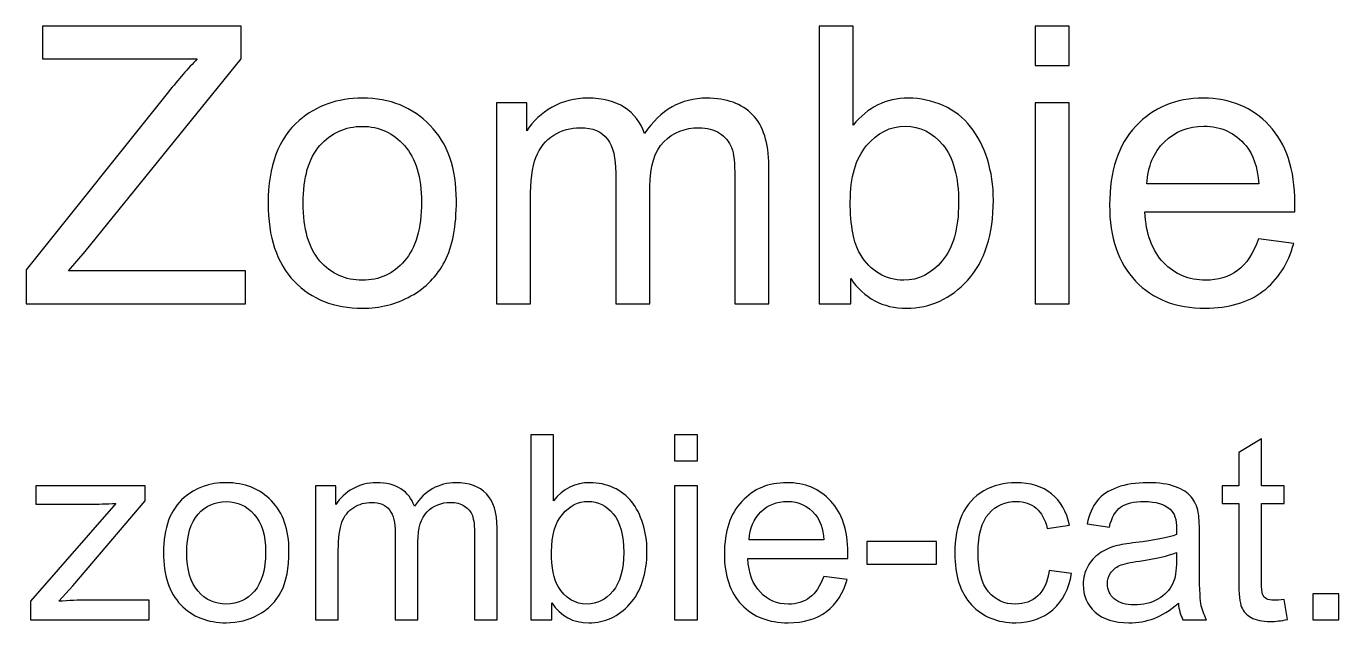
# Model space of a CAD drawing. Header units: inches. Extents: x -11.8 to 6.8, y 1.6 to 9.
# Drawn here: x 3.16 to 4.853, y 6.625 to 7.394 of the extents above; entities that cross this region are included whole.
import ezdxf

# ---------------------------------------------------------------- set-up
doc = ezdxf.new("R2010")
doc.units = ezdxf.units.IN
doc.header["$MEASUREMENT"] = 0
doc.layers.add('Layer 1', color=7, linetype='Continuous')

msp = doc.modelspace()

# ---------------------------------------------------------------- linework, layer by layer
at = {"layer": 'Layer 1', "color": 250}
for points, knots in [([(3.1596, 7.0363), (3.1596, 7.0363), (3.1596, 7.0802), (3.1596, 7.0802), (3.1596, 7.0802), (3.1596, 7.0802), (3.343, 7.3095), (3.343, 7.3095), (3.343, 7.3095), (3.356, 7.3258), (3.3684, 7.34), (3.3801, 7.352), (3.3801, 7.352), (3.3801, 7.352), (3.1804, 7.352), (3.1804, 7.352), (3.1804, 7.352), (3.1804, 7.352), (3.1804, 7.3942), (3.1804, 7.3942), (3.1804, 7.3942), (3.1804, 7.3942), (3.4367, 7.3942), (3.4367, 7.3942), (3.4367, 7.3942), (3.4367, 7.3942), (3.4367, 7.352), (3.4367, 7.352), (3.4367, 7.352), (3.4367, 7.352), (3.2358, 7.1037), (3.2358, 7.1037), (3.2358, 7.1037), (3.2358, 7.1037), (3.214, 7.0786), (3.214, 7.0786), (3.214, 7.0786), (3.214, 7.0786), (3.4426, 7.0786), (3.4426, 7.0786), (3.4426, 7.0786), (3.4426, 7.0786), (3.4426, 7.0363), (3.4426, 7.0363), (3.4426, 7.0363), (3.4426, 7.0363), (3.1596, 7.0363), (3.1596, 7.0363)], [0, 0, 0, 0, 0.076923, 0.076923, 0.076923, 0.076923, 0.153846, 0.153846, 0.153846, 0.153846, 0.230769, 0.230769, 0.230769, 0.230769, 0.307692, 0.307692, 0.307692, 0.307692, 0.384615, 0.384615, 0.384615, 0.384615, 0.461538, 0.461538, 0.461538, 0.461538, 0.538462, 0.538462, 0.538462, 0.538462, 0.615385, 0.615385, 0.615385, 0.615385, 0.692308, 0.692308, 0.692308, 0.692308, 0.769231, 0.769231, 0.769231, 0.769231, 0.846154, 0.846154, 0.846154, 0.846154, 1, 1, 1, 1]), ([(4.2231, 7.0363), (4.2231, 7.0363), (4.1824, 7.0363), (4.1824, 7.0363), (4.1824, 7.0363), (4.1824, 7.0363), (4.1824, 7.3942), (4.1824, 7.3942), (4.1824, 7.3942), (4.1824, 7.3942), (4.2263, 7.3942), (4.2263, 7.3942), (4.2263, 7.3942), (4.2263, 7.3942), (4.2263, 7.2666), (4.2263, 7.2666), (4.2263, 7.2666), (4.2449, 7.2898), (4.2685, 7.3015), (4.2973, 7.3015), (4.2973, 7.3015), (4.3133, 7.3015), (4.3284, 7.2982), (4.3426, 7.2918), (4.3426, 7.2918), (4.3569, 7.2854), (4.3685, 7.2763), (4.3778, 7.2647), (4.3778, 7.2647), (4.387, 7.2531), (4.3942, 7.2391), (4.3994, 7.2226), (4.3994, 7.2226), (4.4046, 7.2062), (4.4072, 7.1886), (4.4072, 7.1699), (4.4072, 7.1699), (4.4072, 7.1254), (4.3962, 7.0911), (4.3742, 7.0668), (4.3742, 7.0668), (4.3523, 7.0426), (4.3259, 7.0305), (4.2951, 7.0305), (4.2951, 7.0305), (4.2645, 7.0305), (4.2405, 7.0432), (4.2231, 7.0688), (4.2231, 7.0688), (4.2231, 7.0688), (4.2231, 7.0363), (4.2231, 7.0363)], [0, 0, 0, 0, 0.071429, 0.071429, 0.071429, 0.071429, 0.142857, 0.142857, 0.142857, 0.142857, 0.214286, 0.214286, 0.214286, 0.214286, 0.285714, 0.285714, 0.285714, 0.285714, 0.357143, 0.357143, 0.357143, 0.357143, 0.428571, 0.428571, 0.428571, 0.428571, 0.5, 0.5, 0.5, 0.5, 0.571429, 0.571429, 0.571429, 0.571429, 0.642857, 0.642857, 0.642857, 0.642857, 0.714286, 0.714286, 0.714286, 0.714286, 0.785714, 0.785714, 0.785714, 0.785714, 0.857143, 0.857143, 0.857143, 0.857143, 1, 1, 1, 1]), ([(4.4609, 7.3437), (4.4609, 7.3437), (4.4609, 7.3942), (4.4609, 7.3942), (4.4609, 7.3942), (4.4609, 7.3942), (4.5049, 7.3942), (4.5049, 7.3942), (4.5049, 7.3942), (4.5049, 7.3942), (4.5049, 7.3437), (4.5049, 7.3437), (4.5049, 7.3437), (4.5049, 7.3437), (4.4609, 7.3437), (4.4609, 7.3437)], [0, 0, 0, 0, 0.2, 0.2, 0.2, 0.2, 0.4, 0.4, 0.4, 0.4, 0.6, 0.6, 0.6, 0.6, 1, 1, 1, 1]), ([(3.4716, 7.166), (3.4716, 7.214), (3.485, 7.2496), (3.5117, 7.2727), (3.5117, 7.2727), (3.534, 7.2918), (3.5611, 7.3015), (3.5932, 7.3015), (3.5932, 7.3015), (3.6289, 7.3015), (3.658, 7.2898), (3.6806, 7.2664), (3.6806, 7.2664), (3.7033, 7.2431), (3.7145, 7.2108), (3.7145, 7.1697), (3.7145, 7.1697), (3.7145, 7.1362), (3.7095, 7.11), (3.6995, 7.0909), (3.6995, 7.0909), (3.6895, 7.0717), (3.675, 7.0569), (3.6559, 7.0463), (3.6559, 7.0463), (3.6367, 7.0357), (3.6159, 7.0305), (3.5932, 7.0305), (3.5932, 7.0305), (3.557, 7.0305), (3.5276, 7.0421), (3.5052, 7.0654), (3.5052, 7.0654), (3.4828, 7.0887), (3.4716, 7.1222), (3.4716, 7.166)], [0, 0, 0, 0, 0.1, 0.1, 0.1, 0.1, 0.2, 0.2, 0.2, 0.2, 0.3, 0.3, 0.3, 0.3, 0.4, 0.4, 0.4, 0.4, 0.5, 0.5, 0.5, 0.5, 0.6, 0.6, 0.6, 0.6, 0.7, 0.7, 0.7, 0.7, 0.8, 0.8, 0.8, 0.8, 1, 1, 1, 1]), ([(3.7661, 7.0363), (3.7661, 7.0363), (3.7661, 7.2956), (3.7661, 7.2956), (3.7661, 7.2956), (3.7661, 7.2956), (3.8054, 7.2956), (3.8054, 7.2956), (3.8054, 7.2956), (3.8054, 7.2956), (3.8054, 7.2592), (3.8054, 7.2592), (3.8054, 7.2592), (3.8135, 7.2719), (3.8244, 7.2822), (3.8379, 7.2898), (3.8379, 7.2898), (3.8514, 7.2976), (3.8668, 7.3015), (3.884, 7.3015), (3.884, 7.3015), (3.9032, 7.3015), (3.919, 7.2975), (3.9312, 7.2895), (3.9312, 7.2895), (3.9435, 7.2815), (3.9522, 7.2704), (3.9572, 7.2561), (3.9572, 7.2561), (3.9778, 7.2863), (4.0045, 7.3015), (4.0373, 7.3015), (4.0373, 7.3015), (4.063, 7.3015), (4.0828, 7.2943), (4.0966, 7.2801), (4.0966, 7.2801), (4.1105, 7.2658), (4.1174, 7.2439), (4.1174, 7.2143), (4.1174, 7.2143), (4.1174, 7.2143), (4.1174, 7.0363), (4.1174, 7.0363), (4.1174, 7.0363), (4.1174, 7.0363), (4.0737, 7.0363), (4.0737, 7.0363), (4.0737, 7.0363), (4.0737, 7.0363), (4.0737, 7.1997), (4.0737, 7.1997), (4.0737, 7.1997), (4.0737, 7.2172), (4.0723, 7.2299), (4.0695, 7.2377), (4.0695, 7.2377), (4.0665, 7.2453), (4.0614, 7.2516), (4.054, 7.2563), (4.054, 7.2563), (4.0465, 7.261), (4.0376, 7.2634), (4.0275, 7.2634), (4.0275, 7.2634), (4.0093, 7.2634), (3.9942, 7.2573), (3.9821, 7.2452), (3.9821, 7.2452), (3.9701, 7.2331), (3.964, 7.2137), (3.964, 7.187), (3.964, 7.187), (3.964, 7.187), (3.964, 7.0363), (3.964, 7.0363), (3.964, 7.0363), (3.964, 7.0363), (3.9201, 7.0363), (3.9201, 7.0363), (3.9201, 7.0363), (3.9201, 7.0363), (3.9201, 7.2047), (3.9201, 7.2047), (3.9201, 7.2047), (3.9201, 7.2243), (3.9165, 7.239), (3.9094, 7.2487), (3.9094, 7.2487), (3.9022, 7.2585), (3.8905, 7.2634), (3.8742, 7.2634), (3.8742, 7.2634), (3.8619, 7.2634), (3.8505, 7.2602), (3.84, 7.2536), (3.84, 7.2536), (3.8295, 7.2471), (3.8218, 7.2376), (3.8171, 7.2251), (3.8171, 7.2251), (3.8124, 7.2125), (3.81, 7.1944), (3.81, 7.1708), (3.81, 7.1708), (3.81, 7.1708), (3.81, 7.0363), (3.81, 7.0363), (3.81, 7.0363), (3.81, 7.0363), (3.7661, 7.0363), (3.7661, 7.0363)], [0, 0, 0, 0, 0.034483, 0.034483, 0.034483, 0.034483, 0.068966, 0.068966, 0.068966, 0.068966, 0.103448, 0.103448, 0.103448, 0.103448, 0.137931, 0.137931, 0.137931, 0.137931, 0.172414, 0.172414, 0.172414, 0.172414, 0.206897, 0.206897, 0.206897, 0.206897, 0.241379, 0.241379, 0.241379, 0.241379, 0.275862, 0.275862, 0.275862, 0.275862, 0.310345, 0.310345, 0.310345, 0.310345, 0.344828, 0.344828, 0.344828, 0.344828, 0.37931, 0.37931, 0.37931, 0.37931, 0.413793, 0.413793, 0.413793, 0.413793, 0.448276, 0.448276, 0.448276, 0.448276, 0.482759, 0.482759, 0.482759, 0.482759, 0.517241, 0.517241, 0.517241, 0.517241, 0.551724, 0.551724, 0.551724, 0.551724, 0.586207, 0.586207, 0.586207, 0.586207, 0.62069, 0.62069, 0.62069, 0.62069, 0.655172, 0.655172, 0.655172, 0.655172, 0.689655, 0.689655, 0.689655, 0.689655, 0.724138, 0.724138, 0.724138, 0.724138, 0.758621, 0.758621, 0.758621, 0.758621, 0.793103, 0.793103, 0.793103, 0.793103, 0.827586, 0.827586, 0.827586, 0.827586, 0.862069, 0.862069, 0.862069, 0.862069, 0.896552, 0.896552, 0.896552, 0.896552, 0.931034, 0.931034, 0.931034, 0.931034, 1, 1, 1, 1]), ([(4.7492, 7.1198), (4.7492, 7.1198), (4.7946, 7.1142), (4.7946, 7.1142), (4.7946, 7.1142), (4.7875, 7.0877), (4.7742, 7.0671), (4.7549, 7.0524), (4.7549, 7.0524), (4.7355, 7.0378), (4.7107, 7.0305), (4.6806, 7.0305), (4.6806, 7.0305), (4.6427, 7.0305), (4.6126, 7.0422), (4.5905, 7.0655), (4.5905, 7.0655), (4.5682, 7.0888), (4.5571, 7.1216), (4.5571, 7.1637), (4.5571, 7.1637), (4.5571, 7.2074), (4.5684, 7.2412), (4.5908, 7.2653), (4.5908, 7.2653), (4.6133, 7.2894), (4.6424, 7.3015), (4.6782, 7.3015), (4.6782, 7.3015), (4.7129, 7.3015), (4.7412, 7.2897), (4.7631, 7.2661), (4.7631, 7.2661), (4.7851, 7.2425), (4.7961, 7.2092), (4.7961, 7.1665), (4.7961, 7.1665), (4.7961, 7.1638), (4.796, 7.1599), (4.7959, 7.1547), (4.7959, 7.1547), (4.7959, 7.1547), (4.6025, 7.1547), (4.6025, 7.1547), (4.6025, 7.1547), (4.6041, 7.1262), (4.6122, 7.1044), (4.6267, 7.0893), (4.6267, 7.0893), (4.6412, 7.0742), (4.6592, 7.0666), (4.6809, 7.0666), (4.6809, 7.0666), (4.697, 7.0666), (4.7107, 7.0708), (4.7221, 7.0793), (4.7221, 7.0793), (4.7335, 7.0877), (4.7425, 7.1012), (4.7492, 7.1198)], [0, 0, 0, 0, 0.0625, 0.0625, 0.0625, 0.0625, 0.125, 0.125, 0.125, 0.125, 0.1875, 0.1875, 0.1875, 0.1875, 0.25, 0.25, 0.25, 0.25, 0.3125, 0.3125, 0.3125, 0.3125, 0.375, 0.375, 0.375, 0.375, 0.4375, 0.4375, 0.4375, 0.4375, 0.5, 0.5, 0.5, 0.5, 0.5625, 0.5625, 0.5625, 0.5625, 0.625, 0.625, 0.625, 0.625, 0.6875, 0.6875, 0.6875, 0.6875, 0.75, 0.75, 0.75, 0.75, 0.8125, 0.8125, 0.8125, 0.8125, 0.875, 0.875, 0.875, 0.875, 1, 1, 1, 1]), ([(4.4609, 7.0363), (4.4609, 7.0363), (4.4609, 7.2956), (4.4609, 7.2956), (4.4609, 7.2956), (4.4609, 7.2956), (4.5049, 7.2956), (4.5049, 7.2956), (4.5049, 7.2956), (4.5049, 7.2956), (4.5049, 7.0363), (4.5049, 7.0363), (4.5049, 7.0363), (4.5049, 7.0363), (4.4609, 7.0363), (4.4609, 7.0363)], [0, 0, 0, 0, 0.2, 0.2, 0.2, 0.2, 0.4, 0.4, 0.4, 0.4, 0.6, 0.6, 0.6, 0.6, 1, 1, 1, 1]), ([(3.5168, 7.166), (3.5168, 7.1327), (3.524, 7.1079), (3.5385, 7.0914), (3.5385, 7.0914), (3.553, 7.0748), (3.5713, 7.0666), (3.5932, 7.0666), (3.5932, 7.0666), (3.615, 7.0666), (3.6332, 7.0749), (3.6477, 7.0915), (3.6477, 7.0915), (3.6621, 7.1081), (3.6694, 7.1334), (3.6694, 7.1674), (3.6694, 7.1674), (3.6694, 7.1995), (3.6621, 7.2238), (3.6475, 7.2403), (3.6475, 7.2403), (3.633, 7.2568), (3.6149, 7.2651), (3.5932, 7.2651), (3.5932, 7.2651), (3.5713, 7.2651), (3.553, 7.2568), (3.5385, 7.2404), (3.5385, 7.2404), (3.524, 7.224), (3.5168, 7.1992), (3.5168, 7.166)], [0, 0, 0, 0, 0.111111, 0.111111, 0.111111, 0.111111, 0.222222, 0.222222, 0.222222, 0.222222, 0.333333, 0.333333, 0.333333, 0.333333, 0.444444, 0.444444, 0.444444, 0.444444, 0.555556, 0.555556, 0.555556, 0.555556, 0.666667, 0.666667, 0.666667, 0.666667, 0.777778, 0.777778, 0.777778, 0.777778, 1, 1, 1, 1]), ([(4.2226, 7.1679), (4.2226, 7.1368), (4.2269, 7.1144), (4.2353, 7.1006), (4.2353, 7.1006), (4.2491, 7.0779), (4.2679, 7.0666), (4.2915, 7.0666), (4.2915, 7.0666), (4.3107, 7.0666), (4.3273, 7.0749), (4.3413, 7.0917), (4.3413, 7.0917), (4.3553, 7.1083), (4.3623, 7.1332), (4.3623, 7.1662), (4.3623, 7.1662), (4.3623, 7.2001), (4.3555, 7.2251), (4.3421, 7.2412), (4.3421, 7.2412), (4.3287, 7.2572), (4.3125, 7.2653), (4.2935, 7.2653), (4.2935, 7.2653), (4.2742, 7.2653), (4.2576, 7.257), (4.2436, 7.2403), (4.2436, 7.2403), (4.2296, 7.2237), (4.2226, 7.1995), (4.2226, 7.1679)], [0, 0, 0, 0, 0.111111, 0.111111, 0.111111, 0.111111, 0.222222, 0.222222, 0.222222, 0.222222, 0.333333, 0.333333, 0.333333, 0.333333, 0.444444, 0.444444, 0.444444, 0.444444, 0.555556, 0.555556, 0.555556, 0.555556, 0.666667, 0.666667, 0.666667, 0.666667, 0.777778, 0.777778, 0.777778, 0.777778, 1, 1, 1, 1]), ([(4.605, 7.1909), (4.605, 7.1909), (4.7497, 7.1909), (4.7497, 7.1909), (4.7497, 7.1909), (4.7478, 7.2127), (4.7422, 7.2291), (4.7331, 7.2399), (4.7331, 7.2399), (4.7191, 7.2568), (4.701, 7.2653), (4.6787, 7.2653), (4.6787, 7.2653), (4.6585, 7.2653), (4.6415, 7.2586), (4.6278, 7.2451), (4.6278, 7.2451), (4.614, 7.2316), (4.6065, 7.2135), (4.605, 7.1909)], [0, 0, 0, 0, 0.166667, 0.166667, 0.166667, 0.166667, 0.333333, 0.333333, 0.333333, 0.333333, 0.5, 0.5, 0.5, 0.5, 0.666667, 0.666667, 0.666667, 0.666667, 1, 1, 1, 1]), ([(3.8375, 6.6286), (3.8375, 6.6286), (3.8104, 6.6286), (3.8104, 6.6286), (3.8104, 6.6286), (3.8104, 6.6286), (3.8104, 6.8672), (3.8104, 6.8672), (3.8104, 6.8672), (3.8104, 6.8672), (3.8397, 6.8672), (3.8397, 6.8672), (3.8397, 6.8672), (3.8397, 6.8672), (3.8397, 6.7821), (3.8397, 6.7821), (3.8397, 6.7821), (3.852, 6.7976), (3.8678, 6.8054), (3.887, 6.8054), (3.887, 6.8054), (3.8977, 6.8054), (3.9077, 6.8032), (3.9172, 6.799), (3.9172, 6.799), (3.9267, 6.7947), (3.9345, 6.7886), (3.9407, 6.7809), (3.9407, 6.7809), (3.9468, 6.7731), (3.9516, 6.7638), (3.955, 6.7528), (3.955, 6.7528), (3.9585, 6.7419), (3.9603, 6.7301), (3.9603, 6.7177), (3.9603, 6.7177), (3.9603, 6.688), (3.9529, 6.6651), (3.9383, 6.649), (3.9383, 6.649), (3.9237, 6.6328), (3.906, 6.6247), (3.8855, 6.6247), (3.8855, 6.6247), (3.8652, 6.6247), (3.8492, 6.6332), (3.8375, 6.6503), (3.8375, 6.6503), (3.8375, 6.6503), (3.8375, 6.6286), (3.8375, 6.6286)], [0, 0, 0, 0, 0.071429, 0.071429, 0.071429, 0.071429, 0.142857, 0.142857, 0.142857, 0.142857, 0.214286, 0.214286, 0.214286, 0.214286, 0.285714, 0.285714, 0.285714, 0.285714, 0.357143, 0.357143, 0.357143, 0.357143, 0.428571, 0.428571, 0.428571, 0.428571, 0.5, 0.5, 0.5, 0.5, 0.571429, 0.571429, 0.571429, 0.571429, 0.642857, 0.642857, 0.642857, 0.642857, 0.714286, 0.714286, 0.714286, 0.714286, 0.785714, 0.785714, 0.785714, 0.785714, 0.857143, 0.857143, 0.857143, 0.857143, 1, 1, 1, 1]), ([(3.996, 6.8335), (3.996, 6.8335), (3.996, 6.8672), (3.996, 6.8672), (3.996, 6.8672), (3.996, 6.8672), (4.0254, 6.8672), (4.0254, 6.8672), (4.0254, 6.8672), (4.0254, 6.8672), (4.0254, 6.8335), (4.0254, 6.8335), (4.0254, 6.8335), (4.0254, 6.8335), (3.996, 6.8335), (3.996, 6.8335)], [0, 0, 0, 0, 0.2, 0.2, 0.2, 0.2, 0.4, 0.4, 0.4, 0.4, 0.6, 0.6, 0.6, 0.6, 1, 1, 1, 1]), ([(4.7824, 6.6549), (4.7824, 6.6549), (4.7866, 6.629), (4.7866, 6.629), (4.7866, 6.629), (4.7784, 6.6272), (4.771, 6.6264), (4.7645, 6.6264), (4.7645, 6.6264), (4.7538, 6.6264), (4.7456, 6.628), (4.7397, 6.6314), (4.7397, 6.6314), (4.7339, 6.6347), (4.7298, 6.6392), (4.7274, 6.6447), (4.7274, 6.6447), (4.725, 6.6501), (4.7238, 6.6617), (4.7238, 6.6792), (4.7238, 6.6792), (4.7238, 6.6792), (4.7238, 6.7787), (4.7238, 6.7787), (4.7238, 6.7787), (4.7238, 6.7787), (4.7023, 6.7787), (4.7023, 6.7787), (4.7023, 6.7787), (4.7023, 6.7787), (4.7023, 6.8015), (4.7023, 6.8015), (4.7023, 6.8015), (4.7023, 6.8015), (4.7238, 6.8015), (4.7238, 6.8015), (4.7238, 6.8015), (4.7238, 6.8015), (4.7238, 6.8443), (4.7238, 6.8443), (4.7238, 6.8443), (4.7238, 6.8443), (4.7529, 6.8619), (4.7529, 6.8619), (4.7529, 6.8619), (4.7529, 6.8619), (4.7529, 6.8015), (4.7529, 6.8015), (4.7529, 6.8015), (4.7529, 6.8015), (4.7824, 6.8015), (4.7824, 6.8015), (4.7824, 6.8015), (4.7824, 6.8015), (4.7824, 6.7787), (4.7824, 6.7787), (4.7824, 6.7787), (4.7824, 6.7787), (4.7529, 6.7787), (4.7529, 6.7787), (4.7529, 6.7787), (4.7529, 6.7787), (4.7529, 6.6776), (4.7529, 6.6776), (4.7529, 6.6776), (4.7529, 6.6692), (4.7534, 6.6639), (4.7544, 6.6615), (4.7544, 6.6615), (4.7555, 6.6591), (4.7571, 6.6572), (4.7595, 6.6558), (4.7595, 6.6558), (4.7618, 6.6544), (4.7651, 6.6537), (4.7695, 6.6537), (4.7695, 6.6537), (4.7728, 6.6537), (4.777, 6.6541), (4.7824, 6.6549)], [0, 0, 0, 0, 0.047619, 0.047619, 0.047619, 0.047619, 0.095238, 0.095238, 0.095238, 0.095238, 0.142857, 0.142857, 0.142857, 0.142857, 0.190476, 0.190476, 0.190476, 0.190476, 0.238095, 0.238095, 0.238095, 0.238095, 0.285714, 0.285714, 0.285714, 0.285714, 0.333333, 0.333333, 0.333333, 0.333333, 0.380952, 0.380952, 0.380952, 0.380952, 0.428571, 0.428571, 0.428571, 0.428571, 0.47619, 0.47619, 0.47619, 0.47619, 0.52381, 0.52381, 0.52381, 0.52381, 0.571429, 0.571429, 0.571429, 0.571429, 0.619048, 0.619048, 0.619048, 0.619048, 0.666667, 0.666667, 0.666667, 0.666667, 0.714286, 0.714286, 0.714286, 0.714286, 0.761905, 0.761905, 0.761905, 0.761905, 0.809524, 0.809524, 0.809524, 0.809524, 0.857143, 0.857143, 0.857143, 0.857143, 0.904762, 0.904762, 0.904762, 0.904762, 1, 1, 1, 1]), ([(3.1653, 6.6286), (3.1653, 6.6286), (3.1653, 6.6524), (3.1653, 6.6524), (3.1653, 6.6524), (3.1653, 6.6524), (3.2754, 6.7787), (3.2754, 6.7787), (3.2754, 6.7787), (3.2629, 6.778), (3.2519, 6.7777), (3.2423, 6.7777), (3.2423, 6.7777), (3.2423, 6.7777), (3.1718, 6.7777), (3.1718, 6.7777), (3.1718, 6.7777), (3.1718, 6.7777), (3.1718, 6.8015), (3.1718, 6.8015), (3.1718, 6.8015), (3.1718, 6.8015), (3.3131, 6.8015), (3.3131, 6.8015), (3.3131, 6.8015), (3.3131, 6.8015), (3.3131, 6.7821), (3.3131, 6.7821), (3.3131, 6.7821), (3.3131, 6.7821), (3.2196, 6.6724), (3.2196, 6.6724), (3.2196, 6.6724), (3.2196, 6.6724), (3.2015, 6.6524), (3.2015, 6.6524), (3.2015, 6.6524), (3.2146, 6.6534), (3.2269, 6.6539), (3.2384, 6.6539), (3.2384, 6.6539), (3.2384, 6.6539), (3.3183, 6.6539), (3.3183, 6.6539), (3.3183, 6.6539), (3.3183, 6.6539), (3.3183, 6.6286), (3.3183, 6.6286), (3.3183, 6.6286), (3.3183, 6.6286), (3.1653, 6.6286), (3.1653, 6.6286)], [0, 0, 0, 0, 0.071429, 0.071429, 0.071429, 0.071429, 0.142857, 0.142857, 0.142857, 0.142857, 0.214286, 0.214286, 0.214286, 0.214286, 0.285714, 0.285714, 0.285714, 0.285714, 0.357143, 0.357143, 0.357143, 0.357143, 0.428571, 0.428571, 0.428571, 0.428571, 0.5, 0.5, 0.5, 0.5, 0.571429, 0.571429, 0.571429, 0.571429, 0.642857, 0.642857, 0.642857, 0.642857, 0.714286, 0.714286, 0.714286, 0.714286, 0.785714, 0.785714, 0.785714, 0.785714, 0.857143, 0.857143, 0.857143, 0.857143, 1, 1, 1, 1]), ([(3.3366, 6.7151), (3.3366, 6.7471), (3.3454, 6.7708), (3.3633, 6.7862), (3.3633, 6.7862), (3.3781, 6.799), (3.3962, 6.8054), (3.4176, 6.8054), (3.4176, 6.8054), (3.4414, 6.8054), (3.4608, 6.7976), (3.4759, 6.782), (3.4759, 6.782), (3.491, 6.7665), (3.4985, 6.745), (3.4985, 6.7175), (3.4985, 6.7175), (3.4985, 6.6952), (3.4952, 6.6777), (3.4885, 6.665), (3.4885, 6.665), (3.4818, 6.6522), (3.4721, 6.6424), (3.4594, 6.6353), (3.4594, 6.6353), (3.4466, 6.6282), (3.4327, 6.6247), (3.4176, 6.6247), (3.4176, 6.6247), (3.3934, 6.6247), (3.3739, 6.6325), (3.3589, 6.648), (3.3589, 6.648), (3.344, 6.6635), (3.3366, 6.6859), (3.3366, 6.7151)], [0, 0, 0, 0, 0.1, 0.1, 0.1, 0.1, 0.2, 0.2, 0.2, 0.2, 0.3, 0.3, 0.3, 0.3, 0.4, 0.4, 0.4, 0.4, 0.5, 0.5, 0.5, 0.5, 0.6, 0.6, 0.6, 0.6, 0.7, 0.7, 0.7, 0.7, 0.8, 0.8, 0.8, 0.8, 1, 1, 1, 1]), ([(3.5329, 6.6286), (3.5329, 6.6286), (3.5329, 6.8015), (3.5329, 6.8015), (3.5329, 6.8015), (3.5329, 6.8015), (3.559, 6.8015), (3.559, 6.8015), (3.559, 6.8015), (3.559, 6.8015), (3.559, 6.7772), (3.559, 6.7772), (3.559, 6.7772), (3.5645, 6.7857), (3.5717, 6.7925), (3.5807, 6.7976), (3.5807, 6.7976), (3.5897, 6.8028), (3.6, 6.8054), (3.6115, 6.8054), (3.6115, 6.8054), (3.6243, 6.8054), (3.6348, 6.8027), (3.6429, 6.7974), (3.6429, 6.7974), (3.6512, 6.7921), (3.6569, 6.7847), (3.6603, 6.7751), (3.6603, 6.7751), (3.674, 6.7953), (3.6918, 6.8054), (3.7137, 6.8054), (3.7137, 6.8054), (3.7308, 6.8054), (3.744, 6.8006), (3.7532, 6.7911), (3.7532, 6.7911), (3.7624, 6.7816), (3.767, 6.767), (3.767, 6.7473), (3.767, 6.7473), (3.767, 6.7473), (3.767, 6.6286), (3.767, 6.6286), (3.767, 6.6286), (3.767, 6.6286), (3.7379, 6.6286), (3.7379, 6.6286), (3.7379, 6.6286), (3.7379, 6.6286), (3.7379, 6.7375), (3.7379, 6.7375), (3.7379, 6.7375), (3.7379, 6.7492), (3.737, 6.7577), (3.7351, 6.7629), (3.7351, 6.7629), (3.7332, 6.768), (3.7297, 6.7721), (3.7248, 6.7753), (3.7248, 6.7753), (3.7198, 6.7784), (3.7139, 6.78), (3.7072, 6.78), (3.7072, 6.78), (3.695, 6.78), (3.6849, 6.776), (3.6769, 6.7679), (3.6769, 6.7679), (3.6689, 6.7598), (3.6648, 6.7469), (3.6648, 6.7291), (3.6648, 6.7291), (3.6648, 6.7291), (3.6648, 6.6286), (3.6648, 6.6286), (3.6648, 6.6286), (3.6648, 6.6286), (3.6355, 6.6286), (3.6355, 6.6286), (3.6355, 6.6286), (3.6355, 6.6286), (3.6355, 6.7409), (3.6355, 6.7409), (3.6355, 6.7409), (3.6355, 6.754), (3.6332, 6.7637), (3.6284, 6.7702), (3.6284, 6.7702), (3.6236, 6.7767), (3.6158, 6.78), (3.6049, 6.78), (3.6049, 6.78), (3.5967, 6.78), (3.5891, 6.7779), (3.5821, 6.7735), (3.5821, 6.7735), (3.5751, 6.7691), (3.57, 6.7628), (3.5669, 6.7545), (3.5669, 6.7545), (3.5637, 6.7461), (3.5622, 6.734), (3.5622, 6.7183), (3.5622, 6.7183), (3.5622, 6.7183), (3.5622, 6.6286), (3.5622, 6.6286), (3.5622, 6.6286), (3.5622, 6.6286), (3.5329, 6.6286), (3.5329, 6.6286)], [0, 0, 0, 0, 0.034483, 0.034483, 0.034483, 0.034483, 0.068966, 0.068966, 0.068966, 0.068966, 0.103448, 0.103448, 0.103448, 0.103448, 0.137931, 0.137931, 0.137931, 0.137931, 0.172414, 0.172414, 0.172414, 0.172414, 0.206897, 0.206897, 0.206897, 0.206897, 0.241379, 0.241379, 0.241379, 0.241379, 0.275862, 0.275862, 0.275862, 0.275862, 0.310345, 0.310345, 0.310345, 0.310345, 0.344828, 0.344828, 0.344828, 0.344828, 0.37931, 0.37931, 0.37931, 0.37931, 0.413793, 0.413793, 0.413793, 0.413793, 0.448276, 0.448276, 0.448276, 0.448276, 0.482759, 0.482759, 0.482759, 0.482759, 0.517241, 0.517241, 0.517241, 0.517241, 0.551724, 0.551724, 0.551724, 0.551724, 0.586207, 0.586207, 0.586207, 0.586207, 0.62069, 0.62069, 0.62069, 0.62069, 0.655172, 0.655172, 0.655172, 0.655172, 0.689655, 0.689655, 0.689655, 0.689655, 0.724138, 0.724138, 0.724138, 0.724138, 0.758621, 0.758621, 0.758621, 0.758621, 0.793103, 0.793103, 0.793103, 0.793103, 0.827586, 0.827586, 0.827586, 0.827586, 0.862069, 0.862069, 0.862069, 0.862069, 0.896552, 0.896552, 0.896552, 0.896552, 0.931034, 0.931034, 0.931034, 0.931034, 1, 1, 1, 1]), ([(3.996, 6.6286), (3.996, 6.6286), (3.996, 6.8015), (3.996, 6.8015), (3.996, 6.8015), (3.996, 6.8015), (4.0254, 6.8015), (4.0254, 6.8015), (4.0254, 6.8015), (4.0254, 6.8015), (4.0254, 6.6286), (4.0254, 6.6286), (4.0254, 6.6286), (4.0254, 6.6286), (3.996, 6.6286), (3.996, 6.6286)], [0, 0, 0, 0, 0.2, 0.2, 0.2, 0.2, 0.4, 0.4, 0.4, 0.4, 0.6, 0.6, 0.6, 0.6, 1, 1, 1, 1]), ([(4.1883, 6.6843), (4.1883, 6.6843), (4.2185, 6.6806), (4.2185, 6.6806), (4.2185, 6.6806), (4.2138, 6.6629), (4.2049, 6.6491), (4.192, 6.6394), (4.192, 6.6394), (4.1791, 6.6296), (4.1626, 6.6247), (4.1425, 6.6247), (4.1425, 6.6247), (4.1173, 6.6247), (4.0972, 6.6325), (4.0824, 6.6481), (4.0824, 6.6481), (4.0676, 6.6636), (4.0602, 6.6855), (4.0602, 6.7136), (4.0602, 6.7136), (4.0602, 6.7427), (4.0677, 6.7652), (4.0827, 6.7813), (4.0827, 6.7813), (4.0977, 6.7974), (4.117, 6.8054), (4.1409, 6.8054), (4.1409, 6.8054), (4.164, 6.8054), (4.1829, 6.7975), (4.1975, 6.7818), (4.1975, 6.7818), (4.2122, 6.7661), (4.2195, 6.7439), (4.2195, 6.7154), (4.2195, 6.7154), (4.2195, 6.7136), (4.2195, 6.711), (4.2194, 6.7076), (4.2194, 6.7076), (4.2194, 6.7076), (4.0905, 6.7076), (4.0905, 6.7076), (4.0905, 6.7076), (4.0915, 6.6886), (4.0969, 6.674), (4.1066, 6.664), (4.1066, 6.664), (4.1163, 6.6539), (4.1283, 6.6488), (4.1427, 6.6488), (4.1427, 6.6488), (4.1534, 6.6488), (4.1626, 6.6516), (4.1702, 6.6573), (4.1702, 6.6573), (4.1778, 6.6629), (4.1838, 6.6719), (4.1883, 6.6843)], [0, 0, 0, 0, 0.0625, 0.0625, 0.0625, 0.0625, 0.125, 0.125, 0.125, 0.125, 0.1875, 0.1875, 0.1875, 0.1875, 0.25, 0.25, 0.25, 0.25, 0.3125, 0.3125, 0.3125, 0.3125, 0.375, 0.375, 0.375, 0.375, 0.4375, 0.4375, 0.4375, 0.4375, 0.5, 0.5, 0.5, 0.5, 0.5625, 0.5625, 0.5625, 0.5625, 0.625, 0.625, 0.625, 0.625, 0.6875, 0.6875, 0.6875, 0.6875, 0.75, 0.75, 0.75, 0.75, 0.8125, 0.8125, 0.8125, 0.8125, 0.875, 0.875, 0.875, 0.875, 1, 1, 1, 1]), ([(4.4791, 6.692), (4.4791, 6.692), (4.5079, 6.6882), (4.5079, 6.6882), (4.5079, 6.6882), (4.5048, 6.6684), (4.4968, 6.6528), (4.4838, 6.6416), (4.4838, 6.6416), (4.4708, 6.6304), (4.4549, 6.6247), (4.436, 6.6247), (4.436, 6.6247), (4.4124, 6.6247), (4.3933, 6.6325), (4.379, 6.6479), (4.379, 6.6479), (4.3646, 6.6634), (4.3574, 6.6855), (4.3574, 6.7144), (4.3574, 6.7144), (4.3574, 6.7331), (4.3605, 6.7494), (4.3667, 6.7634), (4.3667, 6.7634), (4.3729, 6.7774), (4.3823, 6.7879), (4.3949, 6.7949), (4.3949, 6.7949), (4.4075, 6.8019), (4.4213, 6.8054), (4.4361, 6.8054), (4.4361, 6.8054), (4.4549, 6.8054), (4.4703, 6.8006), (4.4822, 6.7911), (4.4822, 6.7911), (4.4941, 6.7816), (4.5018, 6.7682), (4.5052, 6.7507), (4.5052, 6.7507), (4.5052, 6.7507), (4.4767, 6.7463), (4.4767, 6.7463), (4.4767, 6.7463), (4.474, 6.7579), (4.4692, 6.7666), (4.4623, 6.7725), (4.4623, 6.7725), (4.4554, 6.7784), (4.4471, 6.7813), (4.4373, 6.7813), (4.4373, 6.7813), (4.4225, 6.7813), (4.4105, 6.776), (4.4013, 6.7654), (4.4013, 6.7654), (4.3921, 6.7549), (4.3875, 6.7381), (4.3875, 6.7152), (4.3875, 6.7152), (4.3875, 6.692), (4.3919, 6.6751), (4.4009, 6.6646), (4.4009, 6.6646), (4.4098, 6.6541), (4.4214, 6.6488), (4.4357, 6.6488), (4.4357, 6.6488), (4.4472, 6.6488), (4.4568, 6.6524), (4.4645, 6.6594), (4.4645, 6.6594), (4.4722, 6.6665), (4.4771, 6.6773), (4.4791, 6.692)], [0, 0, 0, 0, 0.05, 0.05, 0.05, 0.05, 0.1, 0.1, 0.1, 0.1, 0.15, 0.15, 0.15, 0.15, 0.2, 0.2, 0.2, 0.2, 0.25, 0.25, 0.25, 0.25, 0.3, 0.3, 0.3, 0.3, 0.35, 0.35, 0.35, 0.35, 0.4, 0.4, 0.4, 0.4, 0.45, 0.45, 0.45, 0.45, 0.5, 0.5, 0.5, 0.5, 0.55, 0.55, 0.55, 0.55, 0.6, 0.6, 0.6, 0.6, 0.65, 0.65, 0.65, 0.65, 0.7, 0.7, 0.7, 0.7, 0.75, 0.75, 0.75, 0.75, 0.8, 0.8, 0.8, 0.8, 0.85, 0.85, 0.85, 0.85, 0.9, 0.9, 0.9, 0.9, 1, 1, 1, 1]), ([(4.6458, 6.65), (4.6349, 6.6407), (4.6245, 6.6342), (4.6145, 6.6304), (4.6145, 6.6304), (4.6044, 6.6266), (4.5936, 6.6247), (4.5821, 6.6247), (4.5821, 6.6247), (4.5631, 6.6247), (4.5486, 6.6294), (4.5384, 6.6386), (4.5384, 6.6386), (4.5282, 6.6479), (4.5231, 6.6598), (4.5231, 6.6742), (4.5231, 6.6742), (4.5231, 6.6827), (4.525, 6.6904), (4.5289, 6.6974), (4.5289, 6.6974), (4.5327, 6.7044), (4.5378, 6.71), (4.544, 6.7142), (4.544, 6.7142), (4.5503, 6.7185), (4.5573, 6.7217), (4.5651, 6.7239), (4.5651, 6.7239), (4.5708, 6.7254), (4.5795, 6.7269), (4.5911, 6.7282), (4.5911, 6.7282), (4.6148, 6.7311), (4.6322, 6.7344), (4.6434, 6.7384), (4.6434, 6.7384), (4.6435, 6.7424), (4.6435, 6.7449), (4.6435, 6.746), (4.6435, 6.746), (4.6435, 6.7579), (4.6408, 6.7664), (4.6352, 6.7712), (4.6352, 6.7712), (4.6278, 6.7779), (4.6166, 6.7811), (4.6019, 6.7811), (4.6019, 6.7811), (4.5881, 6.7811), (4.5779, 6.7787), (4.5713, 6.7739), (4.5713, 6.7739), (4.5648, 6.7691), (4.5599, 6.7605), (4.5568, 6.7482), (4.5568, 6.7482), (4.5568, 6.7482), (4.5281, 6.7522), (4.5281, 6.7522), (4.5281, 6.7522), (4.5308, 6.7644), (4.535, 6.7744), (4.541, 6.7819), (4.541, 6.7819), (4.5469, 6.7894), (4.5556, 6.7952), (4.5669, 6.7993), (4.5669, 6.7993), (4.5781, 6.8034), (4.5912, 6.8054), (4.6061, 6.8054), (4.6061, 6.8054), (4.6209, 6.8054), (4.6328, 6.8036), (4.642, 6.8002), (4.642, 6.8002), (4.6513, 6.7967), (4.658, 6.7924), (4.6624, 6.7871), (4.6624, 6.7871), (4.6668, 6.7818), (4.6698, 6.7752), (4.6715, 6.7671), (4.6715, 6.7671), (4.6725, 6.7621), (4.673, 6.7531), (4.673, 6.7401), (4.673, 6.7401), (4.673, 6.7401), (4.673, 6.7011), (4.673, 6.7011), (4.673, 6.7011), (4.673, 6.6738), (4.6736, 6.6566), (4.6749, 6.6494), (4.6749, 6.6494), (4.6761, 6.6422), (4.6786, 6.6352), (4.6823, 6.6286), (4.6823, 6.6286), (4.6823, 6.6286), (4.6516, 6.6286), (4.6516, 6.6286), (4.6516, 6.6286), (4.6486, 6.6347), (4.6466, 6.6418), (4.6458, 6.65)], [0, 0, 0, 0, 0.035714, 0.035714, 0.035714, 0.035714, 0.071429, 0.071429, 0.071429, 0.071429, 0.107143, 0.107143, 0.107143, 0.107143, 0.142857, 0.142857, 0.142857, 0.142857, 0.178571, 0.178571, 0.178571, 0.178571, 0.214286, 0.214286, 0.214286, 0.214286, 0.25, 0.25, 0.25, 0.25, 0.285714, 0.285714, 0.285714, 0.285714, 0.321429, 0.321429, 0.321429, 0.321429, 0.357143, 0.357143, 0.357143, 0.357143, 0.392857, 0.392857, 0.392857, 0.392857, 0.428571, 0.428571, 0.428571, 0.428571, 0.464286, 0.464286, 0.464286, 0.464286, 0.5, 0.5, 0.5, 0.5, 0.535714, 0.535714, 0.535714, 0.535714, 0.571429, 0.571429, 0.571429, 0.571429, 0.607143, 0.607143, 0.607143, 0.607143, 0.642857, 0.642857, 0.642857, 0.642857, 0.678571, 0.678571, 0.678571, 0.678571, 0.714286, 0.714286, 0.714286, 0.714286, 0.75, 0.75, 0.75, 0.75, 0.785714, 0.785714, 0.785714, 0.785714, 0.821429, 0.821429, 0.821429, 0.821429, 0.857143, 0.857143, 0.857143, 0.857143, 0.892857, 0.892857, 0.892857, 0.892857, 0.928571, 0.928571, 0.928571, 0.928571, 1, 1, 1, 1]), ([(3.3667, 6.7151), (3.3667, 6.6929), (3.3715, 6.6764), (3.3812, 6.6654), (3.3812, 6.6654), (3.3908, 6.6543), (3.403, 6.6488), (3.4176, 6.6488), (3.4176, 6.6488), (3.4322, 6.6488), (3.4443, 6.6544), (3.4539, 6.6654), (3.4539, 6.6654), (3.4636, 6.6765), (3.4684, 6.6934), (3.4684, 6.716), (3.4684, 6.716), (3.4684, 6.7374), (3.4636, 6.7536), (3.4538, 6.7646), (3.4538, 6.7646), (3.4441, 6.7756), (3.4321, 6.7811), (3.4176, 6.7811), (3.4176, 6.7811), (3.403, 6.7811), (3.3908, 6.7756), (3.3812, 6.7647), (3.3812, 6.7647), (3.3715, 6.7537), (3.3667, 6.7372), (3.3667, 6.7151)], [0, 0, 0, 0, 0.111111, 0.111111, 0.111111, 0.111111, 0.222222, 0.222222, 0.222222, 0.222222, 0.333333, 0.333333, 0.333333, 0.333333, 0.444444, 0.444444, 0.444444, 0.444444, 0.555556, 0.555556, 0.555556, 0.555556, 0.666667, 0.666667, 0.666667, 0.666667, 0.777778, 0.777778, 0.777778, 0.777778, 1, 1, 1, 1]), ([(3.8372, 6.7164), (3.8372, 6.6956), (3.84, 6.6807), (3.8457, 6.6715), (3.8457, 6.6715), (3.8549, 6.6564), (3.8674, 6.6488), (3.8831, 6.6488), (3.8831, 6.6488), (3.8959, 6.6488), (3.907, 6.6544), (3.9163, 6.6655), (3.9163, 6.6655), (3.9257, 6.6766), (3.9303, 6.6932), (3.9303, 6.7152), (3.9303, 6.7152), (3.9303, 6.7378), (3.9258, 6.7545), (3.9169, 6.7652), (3.9169, 6.7652), (3.9079, 6.7759), (3.8971, 6.7813), (3.8844, 6.7813), (3.8844, 6.7813), (3.8716, 6.7813), (3.8605, 6.7757), (3.8512, 6.7646), (3.8512, 6.7646), (3.8419, 6.7535), (3.8372, 6.7374), (3.8372, 6.7164)], [0, 0, 0, 0, 0.111111, 0.111111, 0.111111, 0.111111, 0.222222, 0.222222, 0.222222, 0.222222, 0.333333, 0.333333, 0.333333, 0.333333, 0.444444, 0.444444, 0.444444, 0.444444, 0.555556, 0.555556, 0.555556, 0.555556, 0.666667, 0.666667, 0.666667, 0.666667, 0.777778, 0.777778, 0.777778, 0.777778, 1, 1, 1, 1]), ([(4.0921, 6.7317), (4.0921, 6.7317), (4.1886, 6.7317), (4.1886, 6.7317), (4.1886, 6.7317), (4.1873, 6.7462), (4.1836, 6.7571), (4.1775, 6.7644), (4.1775, 6.7644), (4.1682, 6.7756), (4.1561, 6.7813), (4.1413, 6.7813), (4.1413, 6.7813), (4.1278, 6.7813), (4.1165, 6.7768), (4.1073, 6.7678), (4.1073, 6.7678), (4.0982, 6.7588), (4.0931, 6.7467), (4.0921, 6.7317)], [0, 0, 0, 0, 0.166667, 0.166667, 0.166667, 0.166667, 0.333333, 0.333333, 0.333333, 0.333333, 0.5, 0.5, 0.5, 0.5, 0.666667, 0.666667, 0.666667, 0.666667, 1, 1, 1, 1]), ([(4.2439, 6.7002), (4.2439, 6.7002), (4.2439, 6.7297), (4.2439, 6.7297), (4.2439, 6.7297), (4.2439, 6.7297), (4.334, 6.7297), (4.334, 6.7297), (4.334, 6.7297), (4.334, 6.7297), (4.334, 6.7002), (4.334, 6.7002), (4.334, 6.7002), (4.334, 6.7002), (4.2439, 6.7002), (4.2439, 6.7002)], [0, 0, 0, 0, 0.2, 0.2, 0.2, 0.2, 0.4, 0.4, 0.4, 0.4, 0.6, 0.6, 0.6, 0.6, 1, 1, 1, 1]), ([(4.6434, 6.7154), (4.6327, 6.711), (4.6168, 6.7074), (4.5955, 6.7043), (4.5955, 6.7043), (4.5835, 6.7026), (4.5749, 6.7006), (4.57, 6.6985), (4.57, 6.6985), (4.565, 6.6963), (4.5611, 6.6931), (4.5584, 6.6889), (4.5584, 6.6889), (4.5557, 6.6847), (4.5543, 6.6801), (4.5543, 6.675), (4.5543, 6.675), (4.5543, 6.6672), (4.5573, 6.6607), (4.5632, 6.6555), (4.5632, 6.6555), (4.5691, 6.6503), (4.5778, 6.6477), (4.5891, 6.6477), (4.5891, 6.6477), (4.6004, 6.6477), (4.6105, 6.6501), (4.6193, 6.6551), (4.6193, 6.6551), (4.628, 6.66), (4.6345, 6.6668), (4.6386, 6.6754), (4.6386, 6.6754), (4.6418, 6.682), (4.6434, 6.6917), (4.6434, 6.7046), (4.6434, 6.7046), (4.6434, 6.7046), (4.6434, 6.7154), (4.6434, 6.7154)], [0, 0, 0, 0, 0.090909, 0.090909, 0.090909, 0.090909, 0.181818, 0.181818, 0.181818, 0.181818, 0.272727, 0.272727, 0.272727, 0.272727, 0.363636, 0.363636, 0.363636, 0.363636, 0.454545, 0.454545, 0.454545, 0.454545, 0.545455, 0.545455, 0.545455, 0.545455, 0.636364, 0.636364, 0.636364, 0.636364, 0.727273, 0.727273, 0.727273, 0.727273, 0.818182, 0.818182, 0.818182, 0.818182, 1, 1, 1, 1]), ([(4.8193, 6.6286), (4.8193, 6.6286), (4.8193, 6.662), (4.8193, 6.662), (4.8193, 6.662), (4.8193, 6.662), (4.8527, 6.662), (4.8527, 6.662), (4.8527, 6.662), (4.8527, 6.662), (4.8527, 6.6286), (4.8527, 6.6286), (4.8527, 6.6286), (4.8527, 6.6286), (4.8193, 6.6286), (4.8193, 6.6286)], [0, 0, 0, 0, 0.2, 0.2, 0.2, 0.2, 0.4, 0.4, 0.4, 0.4, 0.6, 0.6, 0.6, 0.6, 1, 1, 1, 1])]:
    msp.add_open_spline(points, degree=3, knots=knots, dxfattribs=at)

doc.saveas('drawing.dxf')
